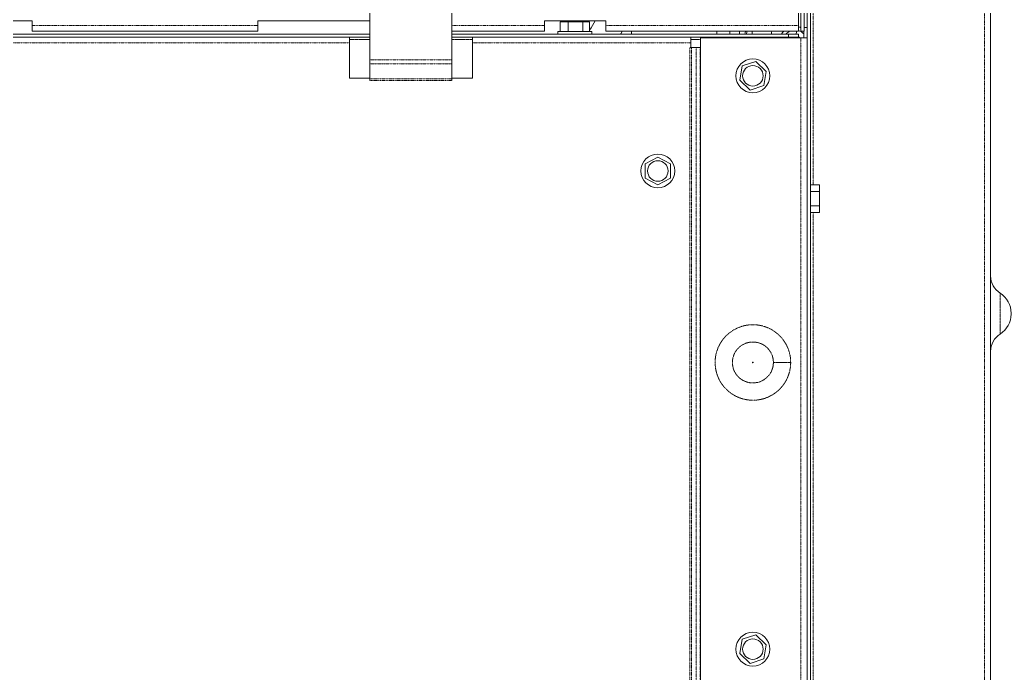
# Model space of a CAD drawing. Header units: millimetres. Extents: x 60499 to 556746, y 248297 to 497145.
# Drawn here: x 316269 to 329678, y 344070 to 352913 of the extents above; entities that cross this region are included whole.
import ezdxf

# ---------------------------------------------------------------- set-up
doc = ezdxf.new("R2010")
doc.units = ezdxf.units.MM
doc.linetypes.add('PHANTOM', pattern=[20, 10, -2, 2, -2, 2, -2])

msp = doc.modelspace()

# ---------------------------------------------------------------- linework, layer by layer
at = {"color": 7, "lineweight": 13, "ltscale": 0.03937}
for p, q in [((326802, 352836), (326802, 354577)), ((326835, 354577), (326835, 352759)), ((326879, 354577), (326879, 352759)), ((329401, 354543), (329401, 330246)), ((326918, 328532), (326918, 353473)), ((326962, 353473), (326962, 328532)), ((321005, 353448), (321005, 352372)), ((322114, 353448), (322114, 352372)), ((319489, 352897), (321005, 352897)), ((321005, 352719), (311028, 352719)), ((311028, 352679), (321005, 352679)), ((319489, 352759), (316435, 352759)), ((323364, 352759), (322114, 352759)), ((326666, 352719), (322114, 352719)), ((322114, 352679), (326666, 352679)), ((326802, 352759), (324195, 352759)), ((325475, 352669), (325475, 328321)), ((325475, 352669), (326835, 352669))]:
    msp.add_line(p, q, dxfattribs=at)
at = {"color": 7, "linetype": 'PHANTOM', "lineweight": 13, "ltscale": 0.03937}
for p, q in [((329319, 354543), (329319, 330246)), ((327001, 353750), (327001, 350681)), ((319489, 352836), (316435, 352836)), ((323364, 352836), (322114, 352836)), ((326802, 352836), (324195, 352836)), ((326835, 328321), (326835, 352669)), ((311305, 352601), (320728, 352601)), ((322391, 352601), (325344, 352601)), ((325330, 352540), (325330, 330876)), ((325355, 352540), (325355, 330876)), ((325416, 330876), (325416, 352540)), ((325472, 330876), (325472, 352540)), ((321005, 352372), (322114, 352372)), ((321005, 352317), (322114, 352317)), ((322114, 352116), (321005, 352116)), ((322114, 352092), (321005, 352092)), ((327001, 350304), (327001, 341245))]:
    msp.add_line(p, q, dxfattribs=at)
at = {"color": 7, "lineweight": 13, "ltscale": 0.01875}
for p, q in [((315604, 352897), (316435, 352897)), ((323364, 352897), (324195, 352897))]:
    msp.add_line(p, q, dxfattribs=at)
at = {"color": 7, "lineweight": 13, "ltscale": 0.001375}
for p, q in [((316435, 352897), (316435, 352836)), ((319489, 352836), (319489, 352897)), ((323364, 352836), (323364, 352897)), ((324195, 352897), (324195, 352836))]:
    msp.add_line(p, q, dxfattribs=at)
at = {"color": 7, "lineweight": 13, "ltscale": 0.00175}
for p, q in [((316435, 352759), (316435, 352836)), ((319489, 352836), (319489, 352759)), ((323364, 352759), (323364, 352836)), ((324195, 352759), (324195, 352836)), ((326802, 352836), (326802, 352759))]:
    msp.add_line(p, q, dxfattribs=at)
at = {"color": 7, "lineweight": 13, "ltscale": 0.002472}
msp.add_line((323578, 352886), (323687, 352886), dxfattribs=at)
at = {"color": 7, "lineweight": 13, "ltscale": 0.003}
for p, q in [((323578, 352753), (323578, 352886)), ((323687, 352753), (323687, 352886)), ((323883, 352753), (323883, 352886)), ((323975, 352753), (323975, 352886))]:
    msp.add_line(p, q, dxfattribs=at)
at = {"color": 7, "lineweight": 13, "ltscale": 0.004405}
for p, q in [((323687, 352886), (323883, 352886)), ((326038, 352288), (326007, 352095)), ((326223, 352350), (326038, 352288)), ((326364, 352215), (326223, 352350)), ((326333, 352022), (326364, 352215)), ((326007, 352095), (326148, 351960)), ((326148, 351960), (326333, 352022)), ((324899, 351055), (324726, 350965)), ((325072, 350965), (324899, 351055)), ((324726, 350965), (324726, 350769)), ((325072, 350769), (325072, 350965)), ((324726, 350769), (324899, 350678)), ((324899, 350678), (325072, 350769)), ((327085, 350590), (327085, 350395)), ((326038, 344528), (326007, 344335)), ((326223, 344590), (326038, 344528)), ((326364, 344455), (326223, 344590)), ((326333, 344262), (326364, 344455)), ((326007, 344335), (326148, 344200)), ((326148, 344200), (326333, 344262))]:
    msp.add_line(p, q, dxfattribs=at)
at = {"color": 7, "lineweight": 13, "ltscale": 0.002079}
msp.add_line((323883, 352886), (323975, 352886), dxfattribs=at)
at = {"color": 7, "linetype": 'PHANTOM', "lineweight": 13, "ltscale": 0.000875037}
msp.add_line((326879, 352808), (326918, 352808), dxfattribs=at)
at = {"color": 7, "lineweight": 13, "ltscale": 0.001765}
for p, q in [((320728, 352679), (320728, 352601)), ((322391, 352601), (322391, 352679)), ((325344, 352601), (325344, 352679))]:
    msp.add_line(p, q, dxfattribs=at)
at = {"color": 7, "lineweight": 13, "ltscale": 0.009737}
msp.add_line((323979, 352753), (323547, 352753), dxfattribs=at)
at = {"color": 7, "lineweight": 13, "ltscale": 0.000775014}
for p, q in [((323547, 352719), (323547, 352753)), ((324006, 352719), (324006, 352753))]:
    msp.add_line(p, q, dxfattribs=at)
at = {"color": 7, "lineweight": 13, "ltscale": 0.000221793}
msp.add_line((323557, 352719), (323547, 352719), dxfattribs=at)
at = {"color": 7, "lineweight": 13, "ltscale": 0.002511}
msp.add_line((323668, 352719), (323557, 352719), dxfattribs=at)
at = {"color": 7, "lineweight": 13, "ltscale": 0.003941}
msp.add_line((323843, 352719), (323668, 352719), dxfattribs=at)
at = {"color": 7, "lineweight": 13, "ltscale": 0.003063}
msp.add_line((323979, 352719), (323843, 352719), dxfattribs=at)
at = {"color": 7, "lineweight": 13, "ltscale": 0.000612755}
for p, q in [((323979, 352753), (324006, 352753)), ((324006, 352719), (323979, 352719))]:
    msp.add_line(p, q, dxfattribs=at)
at = {"color": 7, "linetype": 'PHANTOM', "lineweight": 13, "ltscale": 0.000900028}
for p, q in [((324542, 352759), (324542, 352719)), ((325698, 352759), (325698, 352719))]:
    msp.add_line(p, q, dxfattribs=at)
at = {"color": 7, "lineweight": 13, "ltscale": 0.000899968}
for p, q in [((325873, 352759), (325873, 352719)), ((326004, 352759), (326004, 352719)), ((326666, 352679), (326666, 352719)), ((326801, 352679), (326801, 352719)), ((326801, 352679), (326801, 352719))]:
    msp.add_line(p, q, dxfattribs=at)
at = {"color": 7, "lineweight": 13, "ltscale": 0.000900028}
msp.add_line((326176, 352719), (326176, 352759), dxfattribs=at)
at = {"color": 7, "lineweight": 13, "ltscale": 0.00015451}
msp.add_line((326438, 352719), (326438, 352726), dxfattribs=at)
msp.add_line((326438, 352719), (326438, 352726), dxfattribs=at)
at = {"color": 7, "lineweight": 13, "ltscale": 0.003024}
for p, q in [((326801, 352719), (326666, 352719)), ((326801, 352679), (326666, 352679))]:
    msp.add_line(p, q, dxfattribs=at)
at = {"color": 7, "lineweight": 13, "ltscale": 0.00073543}
msp.add_line((326774, 352751), (326768, 352719), dxfattribs=at)
at = {"color": 7, "lineweight": 13, "ltscale": 0.0007258}
msp.add_line((326771, 352719), (326774, 352751), dxfattribs=at)
at = {"color": 7, "lineweight": 13, "ltscale": 0.000211881}
msp.add_line((326801, 352669), (326801, 352679), dxfattribs=at)
at = {"color": 7, "lineweight": 13, "ltscale": 0.000999991}
msp.add_line((326879, 352759), (326835, 352759), dxfattribs=at)
at = {"color": 7, "lineweight": 13, "ltscale": 0.001875}
msp.add_line((326835, 352669), (326918, 352669), dxfattribs=at)
at = {"color": 7, "lineweight": 13, "ltscale": 0.002012}
msp.add_line((326874, 352759), (326874, 352669), dxfattribs=at)
at = {"color": 7, "linetype": 'PHANTOM', "lineweight": 13, "ltscale": 0.00625}
for p, q in [((320728, 352645), (321005, 352645)), ((322114, 352645), (322391, 352645))]:
    msp.add_line(p, q, dxfattribs=at)
at = {"color": 7, "lineweight": 13, "ltscale": 0.010735}
for p, q in [((320728, 352125), (320728, 352601)), ((322391, 352601), (322391, 352125))]:
    msp.add_line(p, q, dxfattribs=at)
at = {"color": 7, "lineweight": 13, "ltscale": 0.000321035}
msp.add_line((325344, 352540), (325330, 352540), dxfattribs=at)
at = {"color": 7, "lineweight": 13, "ltscale": 0.000548115}
msp.add_line((325330, 352540), (325355, 352540), dxfattribs=at)
at = {"color": 7, "linetype": 'PHANTOM', "lineweight": 13, "ltscale": 0.002937}
msp.add_line((325344, 352645), (325475, 352645), dxfattribs=at)
at = {"color": 7, "lineweight": 13, "ltscale": 0.00136}
msp.add_line((325344, 352601), (325344, 352540), dxfattribs=at)
at = {"color": 7, "lineweight": 13, "ltscale": 0.001395}
msp.add_line((325416, 352540), (325355, 352540), dxfattribs=at)
at = {"color": 7, "lineweight": 13, "ltscale": 0.001248}
for p, q in [((325472, 352540), (325416, 352540)), ((321005, 352317), (321005, 352372)), ((322114, 352317), (322114, 352372))]:
    msp.add_line(p, q, dxfattribs=at)
at = {"color": 7, "lineweight": 13, "ltscale": 6.7403e-05}
msp.add_line((325475, 352540), (325472, 352540), dxfattribs=at)
at = {"color": 7, "lineweight": 13, "ltscale": 0.004516}
for p, q in [((321005, 352317), (321005, 352116)), ((322114, 352317), (322114, 352116))]:
    msp.add_line(p, q, dxfattribs=at)
at = {"color": 7, "lineweight": 13, "ltscale": 0.00625}
for p, q in [((320728, 352125), (321005, 352125)), ((322114, 352125), (322391, 352125))]:
    msp.add_line(p, q, dxfattribs=at)
at = {"color": 7, "lineweight": 13, "ltscale": 0.0007311}
msp.add_line((322114, 352125), (322114, 352092), dxfattribs=at)
at = {"color": 7, "lineweight": 13, "ltscale": 0.000548055}
for p, q in [((321005, 352116), (321005, 352092)), ((322114, 352116), (322114, 352092))]:
    msp.add_line(p, q, dxfattribs=at)
at = {"color": 7, "lineweight": 13, "ltscale": 0.002785}
for p, q in [((326962, 350681), (327085, 350681)), ((326962, 350590), (327085, 350590)), ((326962, 350395), (327085, 350395)), ((326962, 350304), (327085, 350304))]:
    msp.add_line(p, q, dxfattribs=at)
at = {"color": 7, "lineweight": 13, "ltscale": 0.002048}
for p, q in [((327085, 350681), (327085, 350590)), ((327085, 350395), (327085, 350304))]:
    msp.add_line(p, q, dxfattribs=at)
at = {"color": 7, "linetype": 'PHANTOM', "lineweight": 13, "ltscale": 0.006242}
for p in [(329530, 349213), (329530, 348660)]:
    msp.add_line(p, (329530, 348937), dxfattribs=at)
at = {"color": 7, "lineweight": 13, "ltscale": 0.000133124}
msp.add_line((329678, 348937), (329678, 348942), dxfattribs=at)
at = {"color": 7, "lineweight": 13, "ltscale": 0.000133244}
msp.add_line((329678, 348931), (329678, 348937), dxfattribs=at)
at = {"color": 7, "linetype": 'PHANTOM', "lineweight": 13, "ltscale": 0.005272}
msp.add_line((326696, 348275), (326462, 348275), dxfattribs=at)
at = {"color": 7, "lineweight": 13, "ltscale": 0.03937}
for centre, radius in [((326185, 352155), 229), ((326185, 352155), 139), ((324899, 350867), 229), ((324899, 350867), 139), ((326185, 344395), 229), ((326185, 344395), 139)]:
    msp.add_circle(centre, radius, dxfattribs=at)
at = {"color": 7, "linetype": 'PHANTOM', "lineweight": 13, "ltscale": 0.03937}
for radius in [511, 277, 5.9]:
    msp.add_circle((326185, 348275), radius, dxfattribs=at)
at = {"color": 7, "lineweight": 13, "ltscale": 0.03937}
for centre, radius, start, end in [((323108, 353405), 1072, 323.9753, 331.7072), ((326755, 352603), 218, 68.3959, 77.5365), ((323080, 353420), 1491, 331.9504, 333.6746), ((326755, 352603), 690, 166.9881, 170.3703), ((326351, 352726), 87.3, 0, 22.2543), ((326351, 352726), 87.3, 0, 22.2543), ((326755, 352603), 218, 134.6439, 148.0886), ((326755, 352603), 170, 114.194, 137.3357), ((326755, 352603), 92, 45.9151, 60.0333), ((326755, 352603), 85.1, 50.9044, 57.2925), ((326755, 352603), 85.1, 50.9044, 57.2925), ((326755, 352603), 170, 45.5712, 73.9373), ((329678, 349447), 277, 180, 237.5412), ((329678, 349447), 277, 180, 237.5412), ((329357, 348942), 321, 0, 57.5411), ((329357, 348942), 321, 0, 57.5411), ((329357, 348931), 321, 302.4589, 360), ((329678, 348426), 277, 122.4588, 180)]:
    msp.add_arc(centre, radius, start, end, dxfattribs=at)
at = {"color": 7, "linetype": 'PHANTOM', "lineweight": 13, "ltscale": 0.03937}
msp.add_arc((326755, 352603), 668, 166.555, 170.0524, dxfattribs=at)

doc.saveas('drawing.dxf')
